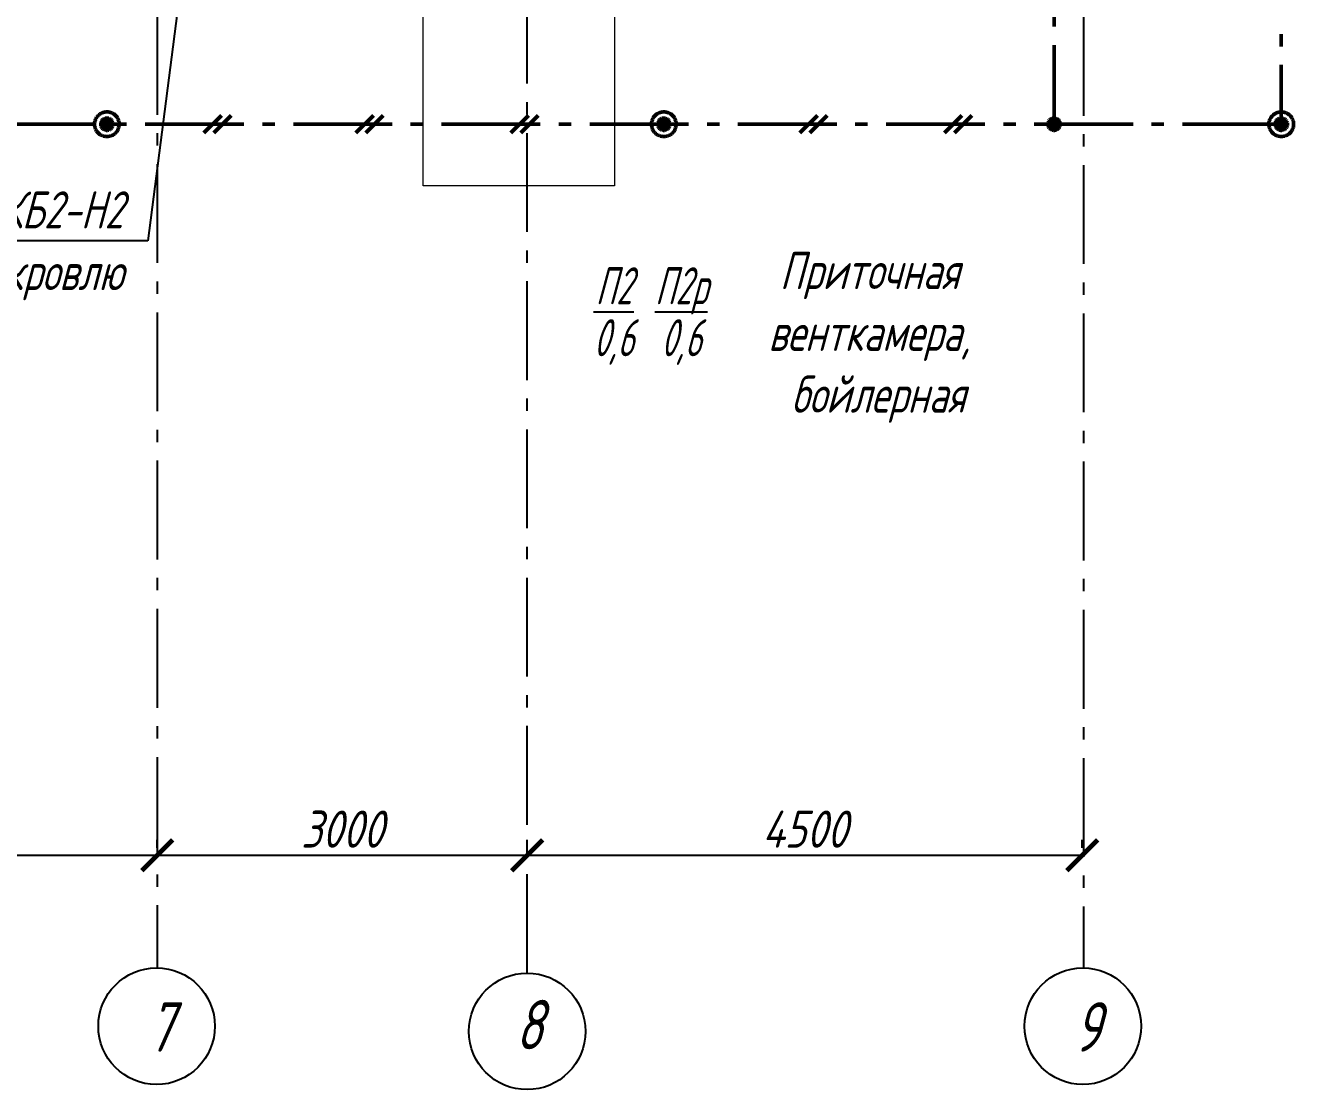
# Model space of a CAD drawing. Header units: millimetres. Extents: x -10490 to 5162, y -5053 to 76.
# Drawn here: x -4519.6 to -4416.9, y -181.1 to -94.9 of the extents above; entities that cross this region are included whole.
import ezdxf
from ezdxf import colors
from ezdxf.entities.mleader import LeaderData, LeaderLine
from ezdxf.math import Vec2, Vec3

# ---------------------------------------------------------------- set-up
doc = ezdxf.new("R2010")
doc.units = ezdxf.units.MM
doc.linetypes.add('gost6', pattern=[12, 8, -1.5, 1, -1.5])
doc.layers.get('Defpoints').update_dxf_attribs({"color": 33})
for name, color, linetype, lineweight in [('Заземление (Вновь)', 6, 'gost6', 50), ('Линия выноска', 137, 'Continuous', 25), ('Осевая', 4, 'gost6', 25), ('Размерная', 4, 'Continuous', 25), ('Рамка тонкая', 5, 'Continuous', 25), ('Строительный', 251, 'Continuous', 13), ('Текст', 2, 'Continuous', 25)]:
    doc.layers.add(name, color=color, linetype=linetype, lineweight=lineweight)
doc.styles.add('gost shx', font='gost.shx', dxfattribs={"oblique": 15})
doc.styles.add('SIMPLEX', font='simplex.shx', dxfattribs={"width": 0.7, "oblique": 15})
doc.styles.add('СИМПЛЕКС', font='simplex.shx', dxfattribs={"width": 0.7, "oblique": 15, "height": 500})
doc.dimstyles.new('ISO-25', dxfattribs={"dimtxt": 3, "dimasz": 2.5, "dimexe": 1.25, "dimexo": 0.625, "dimtad": 1, "dimtxsty": 'gost shx', "dimcen": 2.5, "dimclrt": 2, "dimadec": 0, "dimazin": 0, "dimtfac": 1, "dimtmove": 0, "dimatfit": 3, "dimfxl": 1, "dimarcsym": 0})

# ---------------------------------------------------------------- blocks, each defined once
blk = doc.blocks.new('_ArchTick')
at = {"color": 0, "linetype": 'ByBlock', "const_width": 0.15}
blk.add_lwpolyline([(-0.5, -0.5), (0.5, 0.5)], dxfattribs=at)
blk = doc.blocks.new('*D482')
at = {"layer": 'Defpoints', "color": 0, "lineweight": 30, "transparency": 16777216}
for p in [(-4578.91, -162.13), (-4508.91, -162.13), (-4508.91, -162.13)]:
    blk.add_point(p, dxfattribs=at)
at = {"layer": 'Размерная', "color": 0, "lineweight": -2, "transparency": 16777216}
for p, q in [((-4508.91, -161.51), (-4508.91, -160.88)), ((-4578.91, -162.13), (-4508.91, -162.13)), ((-4578.91, -162.76), (-4578.91, -163.38))]:
    blk.add_line(p, q, dxfattribs=at)
at = {"layer": 'Размерная', "color": 0, "lineweight": -2, "transparency": 16777216, "xscale": 2.5, "yscale": 2.5, "zscale": 2.5, "rotation": 180}
blk.add_blockref('_ArchTick', (-4578.91, -162.13), dxfattribs=at)
at = {"layer": 'Размерная', "color": 0, "lineweight": -2, "transparency": 16777216, "xscale": 2.5, "yscale": 2.5, "zscale": 2.5}
blk.add_blockref('_ArchTick', (-4508.91, -162.13), dxfattribs=at)
at = {"layer": 'Размерная', "color": 2, "transparency": 16777216, "insert": (-4543.91, -160.01), "char_height": 3, "attachment_point": 5, "style": 'gost shx'}
blk.add_mtext('7000', dxfattribs=at)
blk = doc.blocks.new('*D483')
at = {"layer": 'Defpoints', "color": 0, "lineweight": 30, "transparency": 16777216}
for p in [(-4508.91, -162.13), (-4478.96, -162.13), (-4478.96, -162.13)]:
    blk.add_point(p, dxfattribs=at)
at = {"layer": 'Размерная', "color": 0, "lineweight": -2, "transparency": 16777216}
for p, q in [((-4508.91, -161.51), (-4508.91, -160.88)), ((-4478.96, -161.51), (-4478.96, -160.88)), ((-4508.91, -162.13), (-4478.96, -162.13))]:
    blk.add_line(p, q, dxfattribs=at)
at = {"layer": 'Размерная', "color": 0, "lineweight": -2, "transparency": 16777216, "xscale": 2.5, "yscale": 2.5, "zscale": 2.5, "rotation": 180}
blk.add_blockref('_ArchTick', (-4508.91, -162.13), dxfattribs=at)
at = {"layer": 'Размерная', "color": 0, "lineweight": -2, "transparency": 16777216, "xscale": 2.5, "yscale": 2.5, "zscale": 2.5}
blk.add_blockref('_ArchTick', (-4478.96, -162.13), dxfattribs=at)
at = {"layer": 'Размерная', "color": 2, "transparency": 16777216, "insert": (-4493.94, -160.01), "char_height": 3, "attachment_point": 5, "style": 'gost shx'}
blk.add_mtext('3000', dxfattribs=at)
blk = doc.blocks.new('*D484')
at = {"layer": 'Defpoints', "color": 0, "lineweight": 30, "transparency": 16777216}
for p in [(-4478.96, -162.13), (-4434.01, -162.13), (-4434.01, -162.13)]:
    blk.add_point(p, dxfattribs=at)
at = {"layer": 'Размерная', "color": 0, "lineweight": -2, "transparency": 16777216}
for p, q in [((-4478.96, -161.51), (-4478.96, -160.88)), ((-4434.01, -161.51), (-4434.01, -160.88)), ((-4478.96, -162.13), (-4434.01, -162.13))]:
    blk.add_line(p, q, dxfattribs=at)
at = {"layer": 'Размерная', "color": 0, "lineweight": -2, "transparency": 16777216, "xscale": 2.5, "yscale": 2.5, "zscale": 2.5, "rotation": 180}
blk.add_blockref('_ArchTick', (-4478.96, -162.13), dxfattribs=at)
at = {"layer": 'Размерная', "color": 0, "lineweight": -2, "transparency": 16777216, "xscale": 2.5, "yscale": 2.5, "zscale": 2.5}
blk.add_blockref('_ArchTick', (-4434.01, -162.13), dxfattribs=at)
at = {"layer": 'Размерная', "color": 2, "transparency": 16777216, "insert": (-4456.49, -160.01), "char_height": 3, "attachment_point": 5, "style": 'gost shx'}
blk.add_mtext('4500', dxfattribs=at)
blk = doc.blocks.new('_None')

msp = doc.modelspace()

# ---------------------------------------------------------------- hatches: boundary and pattern name
at = {"layer": 'Заземление (Вновь)'}
for points in [[(-4512.49156, -102.94683, 1), (-4513.49156, -102.94683, 1)], [(-4467.39156, -102.94683, 1), (-4468.39156, -102.94683, 1)], [(-4417.39156, -102.94683, 1), (-4418.39156, -102.94683, 1)]]:
    msp.add_hatch(color=256, dxfattribs=at).paths.add_polyline_path(points)
h = msp.add_hatch(color=256, dxfattribs=at)
h.paths.add_polyline_path([(-4436.79156, -102.94683, 0.414213562), (-4436.29156, -103.44683), (-4436.29156, -102.94683), (-4435.79156, -102.94683, 1)])
h.paths.add_polyline_path([(-4435.79156, -102.94683), (-4436.29156, -102.94683), (-4436.29156, -103.44683, 0.414213562)], flags=17)

# ---------------------------------------------------------------- linework, layer by layer
for p, q in [((-4417.89156, 45.85317), (-4417.89156, -102.94683)), ((-4436.29156, -84.54683), (-4436.29156, -102.94683)), ((-4503.72228, -102.23973), (-4505.13649, -103.65394)), ((-4502.92228, -102.23973), (-4504.33649, -103.65394)), ((-4491.40892, -102.23973), (-4492.82314, -103.65394)), ((-4490.60892, -102.23973), (-4492.02314, -103.65394)), ((-4478.85499, -102.23973), (-4480.26921, -103.65394)), ((-4478.05499, -102.23973), (-4479.46921, -103.65394)), ((-4455.45348, -102.23973), (-4456.86769, -103.65394)), ((-4454.65348, -102.23973), (-4456.06769, -103.65394)), ((-4443.75272, -102.23973), (-4445.16693, -103.65394)), ((-4442.95272, -102.23973), (-4444.36693, -103.65394)), ((-4417.89156, -102.94683), (-4565.39156, -102.94683))]:
    msp.add_line(p, q, dxfattribs=at)
for centre, radius in [((-4512.99156, -102.94683), 1), ((-4512.99156, -102.94683), 0.5), ((-4467.89156, -102.94683), 1), ((-4467.89156, -102.94683), 0.5), ((-4436.29156, -102.94683), 0.5), ((-4417.89156, -102.94683), 1), ((-4417.89156, -102.94683), 0.5)]:
    msp.add_circle(centre, radius, dxfattribs=at)
at = {"layer": 'Осевая'}
for p, q in [((-4508.91077, -34.17725), (-4508.91077, -171.24689)), ((-4478.96272, -171.6593), (-4478.96272, -81.91588)), ((-4433.91077, -82.25947), (-4433.91077, -171.24689))]:
    msp.add_line(p, q, dxfattribs=at)
at = {"layer": 'Рамка тонкая'}
for centre in [(-4508.96272, -175.96504), (-4433.96272, -175.96504), (-4478.96272, -176.37774)]:
    msp.add_circle(centre, 4.71844, dxfattribs=at)
at = {"layer": 'Строительный', "ltscale": 100}
msp.add_lwpolyline([(-4471.89156, -92.94683), (-4471.89156, -107.94683), (-4487.39156, -107.94683), (-4487.39156, -92.94683)], dxfattribs=at)

# ---------------------------------------------------------------- texts
at = {"layer": 'Текст', "style": 'SIMPLEX', "oblique": 15, "width": 0.7}
for s, p in [('7', (-4509.69547, -178.01883)), ('9', (-4434.69547, -178.01883))]:
    msp.add_text(s, height=4, dxfattribs=at).set_placement(p)
at = {"layer": 'Текст', "insert": (-4451.23272, -120.20446), "char_height": 3, "attachment_point": 5, "style": 'SIMPLEX'}
msp.add_mtext('Приточная \\Pвенткамера,\\P бойлерная', dxfattribs=at)
at = {"layer": 'Текст', "attachment_point": 5, "style": 'SIMPLEX'}
for s, insert, char_height, width in [('\\A1;{\\W0.6;\\SП2/0,6;}', (-4471.94805, -118.129), 3, 5.6507904), ('\\A1;{\\W0.6;\\SП2р/0,6;}', (-4466.48673, -118.129), 3, 5.6507904), ('8', (-4478.80371, -175.8366), 4, 59)]:
    msp.add_mtext(s, dxfattribs=dict(at, insert=insert, char_height=char_height, width=width))

# ---------------------------------------------------------------- dimensions: what is measured, and where the dimension line sits
at = {"layer": 'Размерная'}
for base, p1, p2, picture, middle in [((-4508.91077, -162.13244), (-4578.91077, -162.13244), (-4508.91077, -162.13244), '*D482', (-4543.91077, -160.00744)), ((-4478.962723, -162.132443), (-4508.910767, -162.132443), (-4478.962723, -162.132443), '*D483', (-4493.936745, -160.007443)), ((-4434.01468, -162.13244), (-4478.96272, -162.13244), (-4434.01468, -162.13244), '*D484', (-4456.4887, -160.00744))]:
    dim = msp.add_linear_dim(base=base, p1=p1, p2=p2, dimstyle='ISO-25', override={"dimlfac": 100, "dimrnd": 500, "dimblk1": 'ArchTick', "dimblk2": 'ArchTick', "dimsah": 1}, dxfattribs=at)
    dim.commit()
    dim.dimension.update_dxf_attribs({"geometry": picture, "text_midpoint": middle})

# ---------------------------------------------------------------- leaders
at = {"layer": 'Линия выноска'}
ml = msp.add_multileader_mtext('Standard', dxfattribs=at)
ml.set_content('В3-Н2,В3р-Н2, ККБ1-Н2, ККБ2-Н2\\Pна кровлю', color=2, style='СИМПЛЕКС')
ml.set_leader_properties()
ml.set_arrow_properties(name='NONE')
ml.build(insert=Vec2(0, 0))
ml.multileader.update_dxf_attribs({"text_left_attachment_type": 6, "text_right_attachment_type": 6, "dogleg_length": 0, "arrow_head_size": 2})
ctx = ml.context
ctx.base_point, ctx.char_height, ctx.arrow_head_size, ctx.plane_origin = Vec3(-4573.32618, -112.37877), 3, 2, Vec3(-4578.90471, -119.67466)
ctx.left_attachment, ctx.right_attachment, ctx.text_align_type = 6, 6, 2
notes = []
notes.append((ctx, [(1, (1, 1, 0), (-4509.67545, -112.37877), (-1, 0), 0, [(0, [(-4507.29156, -93.94683)], 0, [])])]))
ctx.mtext.insert, ctx.mtext.alignment, ctx.mtext.flow_direction = Vec3(-4511.67545, -108.37877), 3, 5
for ctx, leaders in notes:
    for number, flags, end, landing, length, lines in leaders:
        leader = LeaderData()
        leader.index, (leader.has_last_leader_line, leader.has_dogleg_vector, leader.attachment_direction) = number, flags
        leader.last_leader_point, leader.dogleg_vector, leader.dogleg_length = Vec3(end), Vec3(landing), length
        for number, points, colour, breaks in lines:
            line = LeaderLine()
            line.index, line.vertices, line.color, line.breaks = number, Vec3.list(points), colors.encode_raw_color(colour), breaks
            leader.lines.append(line)
        ctx.leaders.append(leader)

doc.saveas('drawing.dxf')
